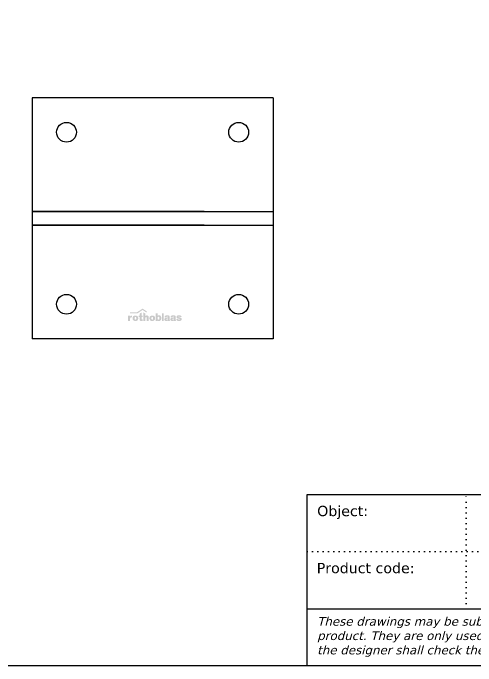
# Model space of a CAD drawing. Header units: millimetres. Extents: x 111849 to 113968, y -11137 to -9484.
# Drawn here: x 113354.7 to 113623.6, y -10282.5 to -9903 of the extents above; entities that cross this region are included whole.
import ezdxf

# ---------------------------------------------------------------- set-up
doc = ezdxf.new("R2010")
doc.units = ezdxf.units.MM
doc.linetypes.add('ACAD_ISO07W100', pattern=[3, 0, -3])
doc.layers.add('_RB_product', color=7, linetype='Continuous')
doc.layers.add('_RB_text', color=7, linetype='Continuous')
doc.styles.add('textstyle12', font='')
doc.styles.add('textstyle13', font='')
doc.styles.add('textstyle16', font='')
doc.styles.get('textstyle12').set_extended_font_data('Verdana')
doc.styles.get('textstyle13').set_extended_font_data('Verdana')
doc.styles.get('textstyle16').set_extended_font_data('Verdana')

# ---------------------------------------------------------------- blocks, each defined once
blk = doc.blocks.new('A$C12833EC8')
h = blk.add_hatch(color=256)
h.paths.add_polyline_path([(2.31, 3.15), (2.3, 3.15), (2.3, 3.15), (2.29, 3.15), (2.28, 3.15), (2.28, 3.15), (2.27, 3.16), (2.26, 3.16), (2.26, 3.16), (2.25, 3.16), (2.24, 3.16), (2.24, 3.16), (2.23, 3.16), (2.22, 3.17), (2.22, 3.17), (2.21, 3.17), (2.2, 3.17), (2.2, 3.17), (2.19, 3.17), (2.18, 3.17), (2.18, 3.17), (2.17, 3.18), (2.16, 3.18), (2.16, 3.18), (2.15, 3.18), (2.14, 3.18), (2.14, 3.18), (2.13, 3.18), (2.12, 3.18), (2.11, 3.18), (2.11, 3.18), (2.1, 3.19), (2.09, 3.19), (2.09, 3.19), (2.08, 3.19), (2.07, 3.19), (2.07, 3.19), (2.06, 3.19), (2.05, 3.19), (2.05, 3.19), (2.04, 3.19), (2.03, 3.19), (2.02, 3.19), (2.02, 3.19), (2.01, 3.19), (2, 3.19), (2, 3.19), (1.99, 3.19), (1.98, 3.19), (1.98, 3.19), (1.96, 3.19), (1.94, 3.19), (1.91, 3.19), (1.89, 3.19), (1.86, 3.19), (1.84, 3.19), (1.82, 3.18), (1.79, 3.18), (1.77, 3.18), (1.75, 3.17), (1.73, 3.17), (1.71, 3.16), (1.69, 3.16), (1.67, 3.15), (1.65, 3.14), (1.63, 3.14), (1.61, 3.13), (1.59, 3.12), (1.57, 3.11), (1.55, 3.1), (1.53, 3.09), (1.51, 3.08), (1.5, 3.07), (1.48, 3.06), (1.46, 3.05), (1.45, 3.04), (1.43, 3.03), (1.41, 3.01), (1.4, 3), (1.38, 2.99), (1.37, 2.97), (1.35, 2.96), (1.34, 2.95), (1.32, 2.93), (1.31, 2.92), (1.3, 2.9), (1.28, 2.88), (1.27, 2.87), (1.25, 2.85), (1.24, 2.83), (1.23, 2.81), (1.22, 2.79), (1.2, 2.78), (1.19, 2.76), (1.18, 2.74), (1.17, 2.72), (1.15, 2.7), (1.14, 2.68), (1.13, 2.65), (1.12, 2.63), (1.11, 2.63), (1.11, 3.12), (0, 3.12), (0, 3.11), (0, 0.09), (0, 0.09), (1.15, 0.09), (1.15, 0.09), (1.15, 1.29), (1.16, 1.33), (1.16, 1.37), (1.16, 1.41), (1.16, 1.44), (1.16, 1.48), (1.17, 1.51), (1.17, 1.55), (1.18, 1.58), (1.18, 1.61), (1.19, 1.64), (1.19, 1.67), (1.2, 1.7), (1.21, 1.73), (1.22, 1.75), (1.22, 1.78), (1.23, 1.8), (1.25, 1.84), (1.27, 1.89), (1.29, 1.93), (1.32, 1.97), (1.35, 2), (1.38, 2.04), (1.41, 2.07), (1.45, 2.09), (1.49, 2.12), (1.53, 2.14), (1.57, 2.15), (1.61, 2.17), (1.66, 2.18), (1.71, 2.19), (1.74, 2.19), (1.77, 2.2), (1.8, 2.2), (1.82, 2.2), (1.85, 2.2), (1.89, 2.2), (1.92, 2.2), (1.96, 2.2), (1.99, 2.2), (2.02, 2.19), (2.05, 2.19), (2.08, 2.19), (2.11, 2.18), (2.14, 2.18), (2.17, 2.17), (2.2, 2.16), (2.23, 2.15), (2.26, 2.14), (2.28, 2.13), (2.31, 2.13), (2.31, 2.12)], flags=0)
h.paths.add_polyline_path([(5.51, 2.65), (5.48, 2.68), (5.45, 2.72), (5.42, 2.75), (5.38, 2.78), (5.35, 2.81), (5.31, 2.84), (5.28, 2.87), (5.24, 2.9), (5.2, 2.93), (5.16, 2.95), (5.12, 2.98), (5.07, 3), (5.03, 3.02), (4.98, 3.05), (4.93, 3.07), (4.89, 3.08), (4.84, 3.1), (4.78, 3.12), (4.73, 3.13), (4.68, 3.14), (4.62, 3.16), (4.57, 3.17), (4.51, 3.18), (4.45, 3.18), (4.39, 3.19), (4.33, 3.19), (4.26, 3.19), (4.2, 3.2), (4.13, 3.19), (4.07, 3.19), (4.01, 3.19), (3.95, 3.18), (3.89, 3.18), (3.83, 3.17), (3.77, 3.16), (3.72, 3.14), (3.66, 3.13), (3.61, 3.12), (3.56, 3.1), (3.51, 3.08), (3.46, 3.07), (3.41, 3.05), (3.37, 3.02), (3.32, 3), (3.28, 2.98), (3.24, 2.95), (3.19, 2.93), (3.15, 2.9), (3.12, 2.87), (3.08, 2.84), (3.04, 2.81), (3.01, 2.78), (2.98, 2.75), (2.94, 2.72), (2.91, 2.68), (2.88, 2.65), (2.86, 2.61), (2.83, 2.58), (2.8, 2.54), (2.78, 2.5), (2.76, 2.46), (2.73, 2.42), (2.71, 2.38), (2.69, 2.34), (2.68, 2.3), (2.66, 2.25), (2.64, 2.21), (2.63, 2.17), (2.62, 2.12), (2.6, 2.08), (2.59, 2.03), (2.58, 1.99), (2.57, 1.94), (2.57, 1.89), (2.56, 1.85), (2.55, 1.8), (2.55, 1.75), (2.55, 1.71), (2.55, 1.66), (2.55, 1.61), (2.55, 1.56), (2.55, 1.51), (2.55, 1.46), (2.55, 1.42), (2.56, 1.37), (2.57, 1.32), (2.57, 1.28), (2.58, 1.23), (2.59, 1.18), (2.6, 1.14), (2.62, 1.09), (2.63, 1.05), (2.64, 1.01), (2.66, 0.96), (2.68, 0.92), (2.69, 0.88), (2.71, 0.84), (2.73, 0.8), (2.76, 0.76), (2.78, 0.72), (2.8, 0.68), (2.83, 0.64), (2.86, 0.6), (2.88, 0.57), (2.91, 0.53), (2.94, 0.5), (2.98, 0.46), (3.01, 0.43), (3.04, 0.4), (3.08, 0.37), (3.12, 0.34), (3.15, 0.31), (3.19, 0.29), (3.24, 0.26), (3.28, 0.23), (3.32, 0.21), (3.37, 0.19), (3.41, 0.17), (3.46, 0.15), (3.51, 0.13), (3.56, 0.11), (3.61, 0.1), (3.66, 0.08), (3.72, 0.07), (3.77, 0.06), (3.83, 0.05), (3.89, 0.04), (3.95, 0.03), (4.01, 0.02), (4.07, 0.02), (4.13, 0.02), (4.2, 0.02), (4.26, 0.02), (4.33, 0.02), (4.39, 0.02), (4.45, 0.03), (4.51, 0.04), (4.57, 0.05), (4.62, 0.06), (4.68, 0.07), (4.73, 0.08), (4.78, 0.1), (4.84, 0.11), (4.89, 0.13), (4.93, 0.15), (4.98, 0.17), (5.03, 0.19), (5.07, 0.21), (5.12, 0.23), (5.16, 0.26), (5.2, 0.29), (5.24, 0.31), (5.28, 0.34), (5.31, 0.37), (5.35, 0.4), (5.38, 0.43), (5.42, 0.46), (5.45, 0.5), (5.48, 0.53), (5.51, 0.57), (5.54, 0.6), (5.56, 0.64), (5.59, 0.68), (5.61, 0.72), (5.64, 0.76), (5.66, 0.8), (5.68, 0.84), (5.7, 0.88), (5.72, 0.92), (5.73, 0.96), (5.75, 1.01), (5.76, 1.05), (5.78, 1.09), (5.79, 1.14), (5.8, 1.18), (5.81, 1.23), (5.82, 1.28), (5.83, 1.32), (5.83, 1.37), (5.84, 1.42), (5.84, 1.46), (5.85, 1.51), (5.85, 1.56), (5.85, 1.61), (5.85, 1.66), (5.85, 1.71), (5.84, 1.75), (5.84, 1.8), (5.83, 1.85), (5.83, 1.89), (5.82, 1.94), (5.81, 1.99), (5.8, 2.03), (5.79, 2.08), (5.78, 2.12), (5.76, 2.17), (5.75, 2.21), (5.73, 2.25), (5.72, 2.3), (5.7, 2.34), (5.68, 2.38), (5.66, 2.42), (5.64, 2.46), (5.61, 2.5), (5.59, 2.54), (5.56, 2.58), (5.54, 2.61)], flags=0)
h.paths.add_polyline_path([(3.94, 2.29), (3.98, 2.31), (4.01, 2.32), (4.05, 2.34), (4.09, 2.35), (4.14, 2.35), (4.18, 2.36), (4.23, 2.35), (4.28, 2.35), (4.32, 2.34), (4.36, 2.33), (4.4, 2.32), (4.44, 2.3), (4.47, 2.28), (4.5, 2.26), (4.52, 2.23), (4.55, 2.2), (4.57, 2.17), (4.59, 2.14), (4.6, 2.11), (4.62, 2.08), (4.63, 2.04), (4.65, 2), (4.66, 1.97), (4.66, 1.93), (4.67, 1.89), (4.68, 1.85), (4.68, 1.81), (4.69, 1.77), (4.69, 1.73), (4.69, 1.69), (4.69, 1.66), (4.69, 1.62), (4.69, 1.58), (4.69, 1.54), (4.69, 1.5), (4.69, 1.46), (4.68, 1.42), (4.68, 1.39), (4.68, 1.35), (4.67, 1.31), (4.66, 1.27), (4.65, 1.23), (4.64, 1.19), (4.63, 1.16), (4.61, 1.12), (4.6, 1.09), (4.58, 1.05), (4.56, 1.02), (4.53, 1), (4.51, 0.97), (4.48, 0.94), (4.45, 0.92), (4.42, 0.9), (4.38, 0.89), (4.34, 0.87), (4.3, 0.87), (4.26, 0.86), (4.21, 0.86), (4.16, 0.86), (4.11, 0.86), (4.07, 0.87), (4.03, 0.88), (3.99, 0.9), (3.96, 0.91), (3.93, 0.93), (3.9, 0.96), (3.87, 0.98), (3.85, 1.01), (3.83, 1.04), (3.81, 1.07), (3.79, 1.1), (3.77, 1.14), (3.76, 1.17), (3.75, 1.21), (3.74, 1.25), (3.73, 1.29), (3.72, 1.33), (3.72, 1.37), (3.71, 1.4), (3.71, 1.44), (3.7, 1.48), (3.7, 1.52), (3.7, 1.56), (3.7, 1.6), (3.7, 1.64), (3.7, 1.68), (3.7, 1.71), (3.71, 1.75), (3.71, 1.79), (3.71, 1.83), (3.72, 1.87), (3.72, 1.91), (3.73, 1.95), (3.74, 1.99), (3.75, 2.02), (3.77, 2.06), (3.78, 2.09), (3.8, 2.13), (3.82, 2.16), (3.84, 2.19), (3.86, 2.22), (3.88, 2.24), (3.91, 2.27)], flags=0)
h.paths.add_polyline_path([(7.76, 4.97), (6.61, 4.25), (6.61, 3.12), (6.09, 3.12), (6.09, 2.4), (6.61, 2.4), (6.61, 0.96), (6.61, 0.91), (6.61, 0.86), (6.61, 0.81), (6.62, 0.77), (6.62, 0.73), (6.63, 0.69), (6.64, 0.65), (6.65, 0.61), (6.66, 0.57), (6.67, 0.54), (6.68, 0.51), (6.7, 0.47), (6.71, 0.44), (6.73, 0.42), (6.74, 0.39), (6.76, 0.36), (6.78, 0.34), (6.8, 0.32), (6.82, 0.29), (6.84, 0.27), (6.86, 0.25), (6.88, 0.24), (6.9, 0.22), (6.93, 0.2), (6.95, 0.19), (6.98, 0.17), (7, 0.16), (7.03, 0.15), (7.05, 0.14), (7.08, 0.13), (7.11, 0.12), (7.14, 0.11), (7.16, 0.1), (7.19, 0.09), (7.22, 0.09), (7.25, 0.08), (7.28, 0.08), (7.31, 0.07), (7.34, 0.07), (7.37, 0.07), (7.4, 0.06), (7.43, 0.06), (7.46, 0.06), (7.49, 0.06), (7.52, 0.06), (7.55, 0.05), (7.58, 0.05), (7.61, 0.05), (7.64, 0.05), (7.65, 0.05), (7.67, 0.05), (7.68, 0.05), (7.7, 0.05), (7.72, 0.05), (7.73, 0.06), (7.75, 0.06), (7.76, 0.06), (7.78, 0.06), (7.79, 0.06), (7.81, 0.06), (7.82, 0.06), (7.84, 0.06), (7.85, 0.06), (7.87, 0.06), (7.88, 0.06), (7.91, 0.06), (7.95, 0.07), (7.99, 0.07), (8.07, 0.07), (8.1, 0.08), (8.14, 0.08), (8.17, 0.08), (8.2, 0.08), (8.23, 0.08), (8.26, 0.09), (8.29, 0.09), (8.32, 0.09), (8.34, 0.09), (8.38, 0.09), (8.38, 0.96), (8.35, 0.96), (8.32, 0.96), (8.28, 0.95), (8.25, 0.95), (8.22, 0.95), (8.19, 0.95), (8.16, 0.95), (8.11, 0.95), (8.07, 0.95), (8.04, 0.95), (8.01, 0.95), (7.99, 0.96), (7.95, 0.96), (7.92, 0.98), (7.89, 0.99), (7.86, 1.01), (7.84, 1.03), (7.82, 1.05), (7.81, 1.08), (7.79, 1.11), (7.78, 1.14), (7.78, 1.16), (7.77, 1.19), (7.77, 1.22), (7.77, 1.25), (7.76, 1.28), (7.76, 1.31), (7.76, 1.33), (7.76, 1.35), (7.76, 2.4), (8.38, 2.4), (8.38, 3.12), (7.76, 3.12)], flags=0)
h.paths.add_polyline_path([(11.9, 2.65), (11.89, 2.68), (11.87, 2.71), (11.86, 2.74), (11.84, 2.77), (11.83, 2.8), (11.81, 2.82), (11.79, 2.85), (11.77, 2.88), (11.75, 2.9), (11.73, 2.93), (11.71, 2.95), (11.69, 2.97), (11.66, 2.99), (11.64, 3.01), (11.62, 3.03), (11.59, 3.05), (11.57, 3.07), (11.54, 3.09), (11.51, 3.1), (11.49, 3.12), (11.46, 3.13), (11.43, 3.15), (11.4, 3.16), (11.37, 3.17), (11.34, 3.18), (11.31, 3.19), (11.28, 3.2), (11.25, 3.21), (11.22, 3.22), (11.19, 3.23), (11.16, 3.23), (11.13, 3.24), (11.1, 3.24), (11.06, 3.25), (11.03, 3.25), (11, 3.25), (10.97, 3.25), (10.93, 3.25), (10.9, 3.25), (10.87, 3.25), (10.85, 3.25), (10.82, 3.25), (10.79, 3.25), (10.76, 3.25), (10.74, 3.24), (10.71, 3.24), (10.69, 3.24), (10.66, 3.23), (10.64, 3.23), (10.61, 3.23), (10.59, 3.22), (10.57, 3.22), (10.54, 3.21), (10.52, 3.2), (10.5, 3.2), (10.48, 3.19), (10.46, 3.18), (10.44, 3.18), (10.42, 3.17), (10.4, 3.16), (10.38, 3.15), (10.36, 3.15), (10.34, 3.14), (10.33, 3.13), (10.31, 3.12), (10.29, 3.11), (10.27, 3.1), (10.26, 3.09), (10.24, 3.08), (10.22, 3.07), (10.21, 3.06), (10.19, 3.05), (10.18, 3.04), (10.16, 3.02), (10.15, 3.01), (10.13, 3), (10.12, 2.99), (10.11, 2.98), (10.09, 2.96), (10.08, 2.95), (10.07, 2.94), (10.05, 2.92), (10.04, 2.91), (10.03, 2.9), (10.01, 2.88), (10, 2.87), (9.99, 2.85), (9.98, 2.85), (9.98, 4.34), (9.98, 4.34), (8.82, 5.06), (8.82, 5.06), (8.82, 0.09), (8.82, 0.09), (9.98, 0.09), (9.98, 0.09), (9.98, 1.7), (9.98, 1.73), (9.98, 1.75), (9.98, 1.78), (9.98, 1.82), (9.99, 1.87), (10, 1.91), (10.01, 1.96), (10.02, 1.99), (10.04, 2.03), (10.06, 2.06), (10.07, 2.09), (10.09, 2.12), (10.11, 2.14), (10.13, 2.16), (10.16, 2.18), (10.18, 2.2), (10.2, 2.21), (10.23, 2.23), (10.25, 2.24), (10.28, 2.25), (10.31, 2.25), (10.33, 2.26), (10.36, 2.27), (10.38, 2.27), (10.41, 2.27), (10.45, 2.27), (10.49, 2.27), (10.52, 2.26), (10.56, 2.26), (10.59, 2.25), (10.62, 2.24), (10.64, 2.22), (10.67, 2.21), (10.69, 2.19), (10.71, 2.17), (10.72, 2.15), (10.74, 2.13), (10.75, 2.1), (10.77, 2.08), (10.78, 2.05), (10.78, 2.02), (10.79, 1.99), (10.8, 1.96), (10.8, 1.92), (10.81, 1.89), (10.81, 1.85), (10.81, 1.81), (10.81, 1.77), (10.82, 1.73), (10.82, 1.7), (10.82, 1.67), (10.82, 0.09), (10.82, 0.09), (11.97, 0.09), (11.97, 0.09), (11.97, 2.23), (11.97, 2.24), (11.97, 2.28), (11.97, 2.32), (11.96, 2.36), (11.96, 2.4), (11.95, 2.44), (11.95, 2.47), (11.94, 2.51), (11.93, 2.55), (11.92, 2.58), (11.91, 2.61)], flags=0)
h.paths.add_polyline_path([(15.03, 2.93), (14.98, 2.95), (14.94, 2.98), (14.9, 3), (14.85, 3.02), (14.81, 3.05), (14.76, 3.07), (14.71, 3.08), (14.66, 3.1), (14.61, 3.12), (14.56, 3.13), (14.5, 3.15), (14.45, 3.16), (14.39, 3.17), (14.33, 3.18), (14.27, 3.18), (14.21, 3.19), (14.15, 3.19), (14.09, 3.19), (14.02, 3.2), (13.96, 3.19), (13.89, 3.19), (13.83, 3.19), (13.77, 3.18), (13.71, 3.18), (13.65, 3.17), (13.6, 3.16), (13.54, 3.14), (13.49, 3.13), (13.43, 3.12), (13.38, 3.1), (13.33, 3.08), (13.28, 3.07), (13.24, 3.05), (13.19, 3.02), (13.15, 3), (13.1, 2.98), (13.06, 2.95), (13.02, 2.93), (12.98, 2.9), (12.94, 2.87), (12.91, 2.84), (12.87, 2.81), (12.84, 2.78), (12.8, 2.75), (12.77, 2.72), (12.74, 2.68), (12.71, 2.65), (12.68, 2.61), (12.66, 2.58), (12.63, 2.54), (12.61, 2.5), (12.58, 2.46), (12.56, 2.42), (12.54, 2.38), (12.52, 2.34), (12.5, 2.3), (12.49, 2.25), (12.47, 2.21), (12.46, 2.17), (12.44, 2.12), (12.43, 2.08), (12.42, 2.03), (12.41, 1.99), (12.4, 1.94), (12.39, 1.89), (12.39, 1.85), (12.38, 1.8), (12.38, 1.75), (12.37, 1.71), (12.37, 1.66), (12.37, 1.61), (12.37, 1.56), (12.37, 1.51), (12.38, 1.46), (12.38, 1.42), (12.39, 1.37), (12.39, 1.32), (12.4, 1.28), (12.41, 1.23), (12.42, 1.18), (12.43, 1.14), (12.44, 1.09), (12.46, 1.05), (12.47, 1.01), (12.49, 0.96), (12.5, 0.92), (12.52, 0.88), (12.54, 0.84), (12.56, 0.8), (12.58, 0.76), (12.61, 0.72), (12.63, 0.68), (12.66, 0.64), (12.68, 0.6), (12.71, 0.57), (12.74, 0.53), (12.77, 0.5), (12.8, 0.46), (12.84, 0.43), (12.87, 0.4), (12.91, 0.37), (12.94, 0.34), (12.98, 0.31), (13.02, 0.29), (13.06, 0.26), (13.1, 0.23), (13.15, 0.21), (13.19, 0.19), (13.24, 0.17), (13.28, 0.15), (13.33, 0.13), (13.38, 0.11), (13.43, 0.1), (13.49, 0.08), (13.54, 0.07), (13.6, 0.06), (13.65, 0.05), (13.71, 0.04), (13.77, 0.03), (13.83, 0.02), (13.89, 0.02), (13.96, 0.02), (14.02, 0.02), (14.09, 0.02), (14.15, 0.02), (14.21, 0.02), (14.27, 0.03), (14.33, 0.04), (14.39, 0.05), (14.45, 0.06), (14.5, 0.07), (14.56, 0.08), (14.61, 0.1), (14.66, 0.11), (14.71, 0.13), (14.76, 0.15), (14.81, 0.17), (14.85, 0.19), (14.9, 0.21), (14.94, 0.23), (14.98, 0.26), (15.03, 0.29), (15.06, 0.31), (15.1, 0.34), (15.14, 0.37), (15.18, 0.4), (15.21, 0.43), (15.24, 0.46), (15.27, 0.5), (15.31, 0.53), (15.33, 0.57), (15.36, 0.6), (15.39, 0.64), (15.42, 0.68), (15.44, 0.72), (15.46, 0.76), (15.48, 0.8), (15.51, 0.84), (15.52, 0.88), (15.54, 0.92), (15.56, 0.96), (15.58, 1.01), (15.59, 1.05), (15.6, 1.09), (15.62, 1.14), (15.63, 1.18), (15.64, 1.23), (15.65, 1.28), (15.65, 1.32), (15.66, 1.37), (15.66, 1.42), (15.67, 1.46), (15.67, 1.51), (15.67, 1.56), (15.67, 1.61), (15.67, 1.66), (15.67, 1.71), (15.67, 1.75), (15.66, 1.8), (15.66, 1.85), (15.65, 1.89), (15.65, 1.94), (15.64, 1.99), (15.63, 2.03), (15.62, 2.08), (15.6, 2.12), (15.59, 2.17), (15.58, 2.21), (15.56, 2.25), (15.54, 2.3), (15.52, 2.34), (15.51, 2.38), (15.48, 2.42), (15.46, 2.46), (15.44, 2.5), (15.42, 2.54), (15.39, 2.58), (15.36, 2.61), (15.33, 2.65), (15.31, 2.68), (15.27, 2.72), (15.24, 2.75), (15.21, 2.78), (15.18, 2.81), (15.14, 2.84), (15.1, 2.87), (15.06, 2.9)], flags=0)
h.paths.add_polyline_path([(14.13, 2.35), (14.17, 2.34), (14.21, 2.32), (14.24, 2.31), (14.28, 2.29), (14.31, 2.27), (14.33, 2.24), (14.36, 2.22), (14.38, 2.19), (14.4, 2.16), (14.42, 2.13), (14.44, 2.09), (14.45, 2.06), (14.47, 2.02), (14.48, 1.99), (14.49, 1.95), (14.49, 1.91), (14.5, 1.87), (14.51, 1.83), (14.51, 1.79), (14.51, 1.75), (14.52, 1.71), (14.52, 1.68), (14.52, 1.64), (14.52, 1.6), (14.52, 1.56), (14.52, 1.52), (14.51, 1.48), (14.51, 1.44), (14.51, 1.4), (14.5, 1.37), (14.5, 1.33), (14.49, 1.29), (14.48, 1.25), (14.47, 1.21), (14.46, 1.17), (14.45, 1.14), (14.43, 1.1), (14.41, 1.07), (14.39, 1.04), (14.37, 1.01), (14.35, 0.98), (14.32, 0.96), (14.29, 0.93), (14.26, 0.91), (14.23, 0.9), (14.19, 0.88), (14.15, 0.87), (14.11, 0.86), (14.06, 0.86), (14.01, 0.86), (13.96, 0.86), (13.92, 0.87), (13.88, 0.87), (13.84, 0.89), (13.8, 0.9), (13.77, 0.92), (13.74, 0.94), (13.71, 0.97), (13.69, 1), (13.66, 1.02), (13.64, 1.05), (13.62, 1.09), (13.61, 1.12), (13.59, 1.16), (13.58, 1.19), (13.57, 1.23), (13.56, 1.27), (13.55, 1.31), (13.54, 1.35), (13.54, 1.39), (13.53, 1.42), (13.53, 1.46), (13.53, 1.5), (13.53, 1.54), (13.53, 1.58), (13.53, 1.62), (13.53, 1.66), (13.53, 1.69), (13.53, 1.73), (13.53, 1.77), (13.54, 1.81), (13.54, 1.85), (13.55, 1.89), (13.55, 1.93), (13.56, 1.97), (13.57, 2), (13.59, 2.04), (13.6, 2.08), (13.61, 2.11), (13.63, 2.14), (13.65, 2.17), (13.67, 2.2), (13.7, 2.23), (13.72, 2.26), (13.75, 2.28), (13.78, 2.3), (13.82, 2.32), (13.86, 2.33), (13.9, 2.34), (13.94, 2.35), (13.99, 2.35), (14.04, 2.36), (14.08, 2.35)], flags=0)
h.paths.add_polyline_path([(18.9, 2.92), (18.87, 2.95), (18.84, 2.99), (18.81, 3.02), (18.78, 3.05), (18.75, 3.08), (18.71, 3.11), (18.67, 3.13), (18.64, 3.16), (18.6, 3.18), (18.56, 3.2), (18.52, 3.23), (18.48, 3.25), (18.43, 3.26), (18.39, 3.28), (18.34, 3.29), (18.3, 3.31), (18.25, 3.32), (18.2, 3.33), (18.15, 3.34), (18.1, 3.34), (18.05, 3.35), (18, 3.35), (17.94, 3.35), (17.92, 3.35), (17.9, 3.35), (17.88, 3.35), (17.86, 3.35), (17.84, 3.35), (17.82, 3.35), (17.8, 3.35), (17.78, 3.34), (17.76, 3.34), (17.74, 3.34), (17.72, 3.34), (17.7, 3.33), (17.68, 3.33), (17.66, 3.33), (17.64, 3.32), (17.63, 3.32), (17.61, 3.31), (17.59, 3.31), (17.57, 3.3), (17.55, 3.3), (17.54, 3.29), (17.52, 3.28), (17.5, 3.28), (17.48, 3.27), (17.47, 3.26), (17.45, 3.26), (17.43, 3.25), (17.42, 3.24), (17.4, 3.23), (17.38, 3.23), (17.37, 3.22), (17.35, 3.21), (17.34, 3.2), (17.32, 3.19), (17.31, 3.18), (17.29, 3.17), (17.28, 3.16), (17.26, 3.15), (17.25, 3.14), (17.23, 3.13), (17.22, 3.11), (17.2, 3.1), (17.19, 3.09), (17.18, 3.08), (17.16, 3.07), (17.15, 3.05), (17.14, 3.04), (17.12, 3.03), (17.11, 3.01), (17.1, 3), (17.1, 4.42), (17.1, 4.42), (16, 4.42), (16, 4.42), (16, 0.09), (16, 0.09), (17.05, 0.09), (17.05, 0.36), (17.07, 0.35), (17.08, 0.33), (17.09, 0.32), (17.11, 0.3), (17.12, 0.29), (17.13, 0.28), (17.15, 0.27), (17.16, 0.25), (17.18, 0.24), (17.19, 0.23), (17.2, 0.22), (17.22, 0.21), (17.23, 0.2), (17.25, 0.19), (17.26, 0.18), (17.28, 0.17), (17.29, 0.16), (17.31, 0.15), (17.32, 0.14), (17.34, 0.13), (17.35, 0.12), (17.37, 0.11), (17.39, 0.1), (17.4, 0.1), (17.42, 0.09), (17.44, 0.08), (17.45, 0.08), (17.47, 0.07), (17.49, 0.06), (17.5, 0.06), (17.52, 0.05), (17.54, 0.05), (17.56, 0.04), (17.57, 0.04), (17.59, 0.03), (17.61, 0.03), (17.63, 0.02), (17.65, 0.02), (17.66, 0.02), (17.68, 0.01), (17.7, 0.01), (17.72, 0.01), (17.74, 0.01), (17.76, 0), (17.78, 0), (17.8, 0), (17.82, 0), (17.84, 0), (17.86, 0), (17.9, 0), (17.96, 0), (18.01, 0.01), (18.07, 0.01), (18.13, 0.02), (18.18, 0.03), (18.23, 0.04), (18.28, 0.06), (18.33, 0.07), (18.38, 0.09), (18.43, 0.11), (18.47, 0.13), (18.52, 0.15), (18.56, 0.18), (18.6, 0.2), (18.64, 0.23), (18.68, 0.26), (18.72, 0.29), (18.75, 0.32), (18.79, 0.35), (18.82, 0.38), (18.86, 0.42), (18.89, 0.46), (18.92, 0.49), (18.95, 0.53), (18.97, 0.57), (19, 0.61), (19.02, 0.65), (19.05, 0.7), (19.07, 0.74), (19.09, 0.78), (19.11, 0.83), (19.13, 0.87), (19.15, 0.92), (19.17, 0.97), (19.18, 1.02), (19.2, 1.06), (19.21, 1.11), (19.22, 1.16), (19.23, 1.21), (19.24, 1.26), (19.25, 1.32), (19.26, 1.37), (19.27, 1.42), (19.27, 1.47), (19.28, 1.52), (19.28, 1.58), (19.29, 1.63), (19.29, 1.68), (19.29, 1.73), (19.29, 1.78), (19.29, 1.83), (19.28, 1.88), (19.28, 1.93), (19.28, 1.98), (19.27, 2.03), (19.26, 2.07), (19.26, 2.12), (19.25, 2.17), (19.24, 2.22), (19.23, 2.26), (19.21, 2.31), (19.2, 2.35), (19.19, 2.4), (19.17, 2.44), (19.16, 2.49), (19.14, 2.53), (19.12, 2.57), (19.1, 2.62), (19.08, 2.66), (19.06, 2.7), (19.03, 2.74), (19.01, 2.78), (18.99, 2.81), (18.96, 2.85), (18.93, 2.89)], flags=0)
h.paths.add_polyline_path([(17.09, 1.4), (17.08, 1.43), (17.08, 1.45), (17.08, 1.48), (17.07, 1.51), (17.07, 1.53), (17.07, 1.56), (17.07, 1.59), (17.07, 1.62), (17.07, 1.65), (17.07, 1.68), (17.07, 1.71), (17.07, 1.74), (17.07, 1.78), (17.07, 1.81), (17.07, 1.84), (17.07, 1.87), (17.08, 1.9), (17.08, 1.93), (17.09, 1.96), (17.09, 1.99), (17.1, 2.01), (17.1, 2.04), (17.12, 2.08), (17.13, 2.12), (17.15, 2.16), (17.17, 2.2), (17.19, 2.24), (17.21, 2.27), (17.24, 2.3), (17.26, 2.33), (17.29, 2.36), (17.32, 2.38), (17.35, 2.4), (17.37, 2.42), (17.4, 2.43), (17.43, 2.45), (17.46, 2.46), (17.49, 2.47), (17.52, 2.47), (17.55, 2.48), (17.58, 2.48), (17.61, 2.48), (17.65, 2.49), (17.69, 2.48), (17.73, 2.48), (17.77, 2.47), (17.81, 2.46), (17.85, 2.44), (17.88, 2.42), (17.91, 2.4), (17.94, 2.38), (17.97, 2.36), (18, 2.33), (18.02, 2.3), (18.04, 2.27), (18.06, 2.23), (18.08, 2.2), (18.1, 2.16), (18.11, 2.13), (18.13, 2.09), (18.14, 2.05), (18.15, 2.01), (18.16, 1.96), (18.17, 1.92), (18.17, 1.88), (18.18, 1.83), (18.18, 1.79), (18.18, 1.74), (18.18, 1.7), (18.18, 1.65), (18.18, 1.6), (18.18, 1.55), (18.17, 1.5), (18.16, 1.46), (18.16, 1.41), (18.15, 1.37), (18.13, 1.32), (18.12, 1.28), (18.11, 1.24), (18.09, 1.2), (18.07, 1.16), (18.05, 1.12), (18.03, 1.09), (18.01, 1.05), (17.98, 1.02), (17.95, 0.99), (17.92, 0.97), (17.89, 0.95), (17.86, 0.93), (17.82, 0.91), (17.79, 0.89), (17.75, 0.88), (17.7, 0.87), (17.66, 0.87), (17.62, 0.87), (17.57, 0.87), (17.53, 0.88), (17.48, 0.88), (17.45, 0.89), (17.41, 0.91), (17.37, 0.92), (17.34, 0.94), (17.31, 0.96), (17.28, 0.98), (17.26, 1.01), (17.23, 1.03), (17.21, 1.06), (17.19, 1.1), (17.17, 1.13), (17.15, 1.17), (17.13, 1.21), (17.12, 1.25), (17.11, 1.29), (17.1, 1.34), (17.09, 1.38)], flags=0)
h.paths.add_polyline_path([(20.72, 4.42), (19.61, 4.42), (19.61, 0.09), (20.72, 0.09)], flags=0)
h.paths.add_polyline_path([(23.83, 3.06), (23.8, 3.08), (23.77, 3.11), (23.74, 3.13), (23.7, 3.15), (23.67, 3.17), (23.63, 3.18), (23.6, 3.2), (23.56, 3.22), (23.52, 3.23), (23.49, 3.25), (23.45, 3.26), (23.41, 3.27), (23.37, 3.28), (23.33, 3.29), (23.29, 3.3), (23.24, 3.31), (23.2, 3.32), (23.16, 3.32), (23.12, 3.33), (23.07, 3.33), (23.03, 3.34), (22.99, 3.34), (22.94, 3.34), (22.9, 3.35), (22.85, 3.35), (22.81, 3.35), (22.76, 3.35), (22.72, 3.35), (22.67, 3.35), (22.65, 3.35), (22.63, 3.35), (22.61, 3.35), (22.58, 3.35), (22.56, 3.35), (22.54, 3.35), (22.52, 3.35), (22.5, 3.35), (22.48, 3.35), (22.45, 3.35), (22.43, 3.34), (22.41, 3.34), (22.39, 3.34), (22.37, 3.34), (22.35, 3.34), (22.33, 3.33), (22.3, 3.33), (22.28, 3.33), (22.26, 3.32), (22.24, 3.32), (22.22, 3.32), (22.2, 3.31), (22.18, 3.31), (22.16, 3.31), (22.13, 3.3), (22.11, 3.3), (22.09, 3.29), (22.07, 3.29), (22.05, 3.28), (22.03, 3.28), (22.01, 3.27), (21.99, 3.27), (21.97, 3.26), (21.95, 3.25), (21.93, 3.25), (21.91, 3.24), (21.89, 3.24), (21.87, 3.23), (21.85, 3.22), (21.83, 3.21), (21.82, 3.21), (21.8, 3.2), (21.78, 3.19), (21.76, 3.18), (21.74, 3.17), (21.72, 3.16), (21.71, 3.16), (21.69, 3.15), (21.67, 3.14), (21.65, 3.12), (21.63, 3.11), (21.61, 3.1), (21.59, 3.08), (21.57, 3.07), (21.55, 3.06), (21.53, 3.04), (21.51, 3.03), (21.5, 3.01), (21.48, 3), (21.46, 2.98), (21.45, 2.97), (21.43, 2.95), (21.42, 2.94), (21.4, 2.92), (21.39, 2.9), (21.38, 2.89), (21.36, 2.87), (21.35, 2.85), (21.34, 2.84), (21.33, 2.82), (21.32, 2.8), (21.31, 2.78), (21.29, 2.76), (21.28, 2.75), (21.28, 2.73), (21.27, 2.71), (21.26, 2.69), (21.25, 2.67), (21.24, 2.65), (21.23, 2.63), (21.23, 2.61), (21.22, 2.59), (21.21, 2.57), (21.21, 2.55), (21.2, 2.53), (21.2, 2.5), (21.19, 2.48), (21.19, 2.46), (21.18, 2.44), (21.18, 2.42), (21.18, 2.39), (21.17, 2.37), (21.17, 2.35), (21.17, 2.32), (21.16, 2.3), (21.16, 2.28), (21.16, 2.25), (21.16, 2.23), (21.16, 2.22), (22.19, 2.22), (22.19, 2.22), (22.2, 2.25), (22.21, 2.28), (22.21, 2.31), (22.22, 2.34), (22.23, 2.36), (22.25, 2.39), (22.26, 2.42), (22.28, 2.45), (22.3, 2.48), (22.33, 2.5), (22.36, 2.53), (22.39, 2.55), (22.41, 2.56), (22.44, 2.57), (22.46, 2.58), (22.49, 2.58), (22.51, 2.59), (22.54, 2.6), (22.57, 2.6), (22.6, 2.6), (22.64, 2.6), (22.67, 2.6), (22.69, 2.6), (22.72, 2.6), (22.74, 2.6), (22.77, 2.59), (22.8, 2.59), (22.84, 2.58), (22.87, 2.57), (22.91, 2.56), (22.94, 2.54), (22.97, 2.53), (23, 2.51), (23.02, 2.49), (23.05, 2.46), (23.06, 2.44), (23.08, 2.41), (23.09, 2.38), (23.09, 2.35), (23.09, 2.32), (23.09, 2.29), (23.09, 2.26), (23.08, 2.23), (23.07, 2.2), (23.05, 2.18), (23.03, 2.16), (23.01, 2.14), (22.99, 2.13), (22.96, 2.12), (22.93, 2.11), (22.9, 2.1), (22.87, 2.1), (22.82, 2.09), (22.78, 2.08), (22.73, 2.07), (22.69, 2.06), (22.64, 2.06), (22.59, 2.05), (22.54, 2.04), (22.49, 2.04), (22.4, 2.02), (22.35, 2.02), (22.3, 2.01), (22.25, 2), (22.2, 1.99), (22.15, 1.99), (22.1, 1.98), (22.05, 1.97), (22, 1.96), (21.95, 1.95), (21.9, 1.94), (21.85, 1.93), (21.81, 1.91), (21.76, 1.9), (21.71, 1.89), (21.67, 1.87), (21.62, 1.85), (21.58, 1.83), (21.54, 1.81), (21.5, 1.79), (21.46, 1.77), (21.42, 1.75), (21.38, 1.72), (21.35, 1.7), (21.31, 1.67), (21.28, 1.64), (21.25, 1.6), (21.22, 1.57), (21.19, 1.53), (21.17, 1.5), (21.14, 1.46), (21.12, 1.41), (21.1, 1.37), (21.09, 1.32), (21.07, 1.27), (21.06, 1.22), (21.05, 1.17), (21.04, 1.11), (21.04, 1.05), (21.04, 0.99), (21.04, 0.94), (21.04, 0.91), (21.04, 0.87), (21.05, 0.83), (21.05, 0.79), (21.06, 0.76), (21.06, 0.72), (21.07, 0.69), (21.08, 0.65), (21.09, 0.62), (21.1, 0.59), (21.12, 0.56), (21.13, 0.53), (21.15, 0.5), (21.16, 0.47), (21.18, 0.44), (21.2, 0.42), (21.21, 0.39), (21.23, 0.36), (21.25, 0.34), (21.27, 0.32), (21.3, 0.29), (21.32, 0.27), (21.34, 0.25), (21.37, 0.23), (21.39, 0.21), (21.42, 0.2), (21.44, 0.18), (21.47, 0.16), (21.5, 0.15), (21.53, 0.13), (21.55, 0.12), (21.58, 0.1), (21.61, 0.09), (21.65, 0.08), (21.68, 0.07), (21.71, 0.06), (21.74, 0.05), (21.77, 0.04), (21.81, 0.03), (21.84, 0.03), (21.87, 0.02), (21.91, 0.02), (21.94, 0.01), (21.98, 0.01), (22.01, 0), (22.05, 0), (22.09, 0), (22.12, 0), (22.15, 0), (22.17, 0), (22.19, 0), (22.21, 0), (22.23, 0), (22.26, 0), (22.28, 0.01), (22.3, 0.01), (22.32, 0.01), (22.34, 0.01), (22.36, 0.01), (22.38, 0.02), (22.4, 0.02), (22.43, 0.02), (22.45, 0.03), (22.47, 0.03), (22.49, 0.03), (22.51, 0.04), (22.53, 0.04), (22.55, 0.05), (22.57, 0.05), (22.59, 0.06), (22.61, 0.06), (22.63, 0.07), (22.65, 0.08), (22.68, 0.08), (22.7, 0.09), (22.72, 0.1), (22.74, 0.1), (22.76, 0.11), (22.78, 0.12), (22.8, 0.13), (22.82, 0.14), (22.83, 0.15), (22.85, 0.16), (22.87, 0.16), (22.89, 0.17), (22.91, 0.19), (22.93, 0.2), (22.95, 0.21), (22.97, 0.22), (22.98, 0.23), (23, 0.24), (23.02, 0.25), (23.04, 0.27), (23.06, 0.28), (23.07, 0.29), (23.09, 0.31), (23.11, 0.33), (23.11, 0.31), (23.12, 0.3), (23.12, 0.29), (23.12, 0.28), (23.12, 0.27), (23.12, 0.26), (23.13, 0.25), (23.13, 0.24), (23.13, 0.23), (23.13, 0.23), (23.13, 0.22), (23.14, 0.21), (23.14, 0.2), (23.14, 0.19), (23.14, 0.18), (23.15, 0.17), (23.15, 0.16), (23.15, 0.15), (23.16, 0.14), (23.16, 0.13), (23.16, 0.12), (23.17, 0.11), (23.17, 0.1), (23.17, 0.09), (23.17, 0.09), (24.3, 0.09), (24.3, 0.09), (24.28, 0.12), (24.27, 0.16), (24.25, 0.19), (24.24, 0.23), (24.23, 0.26), (24.22, 0.29), (24.21, 0.33), (24.2, 0.36), (24.19, 0.39), (24.18, 0.42), (24.18, 0.45), (24.17, 0.49), (24.17, 0.52), (24.16, 0.55), (24.16, 0.58), (24.16, 0.61), (24.16, 0.65), (24.16, 0.68), (24.15, 0.72), (24.15, 0.75), (24.15, 0.79), (24.15, 0.82), (24.15, 0.85), (24.15, 0.89), (24.15, 2.27), (24.15, 2.33), (24.15, 2.38), (24.14, 2.43), (24.14, 2.48), (24.13, 2.53), (24.12, 2.58), (24.11, 2.62), (24.1, 2.66), (24.08, 2.71), (24.06, 2.75), (24.05, 2.78), (24.03, 2.82), (24.01, 2.85), (23.99, 2.89), (23.96, 2.92), (23.94, 2.95), (23.91, 2.98), (23.89, 3.01), (23.86, 3.03)], flags=0)
h.paths.add_polyline_path([(23.05, 1.49), (23.02, 1.48), (22.99, 1.47), (22.96, 1.46), (22.93, 1.45), (22.89, 1.44), (22.86, 1.43), (22.83, 1.43), (22.8, 1.42), (22.77, 1.42), (22.75, 1.41), (22.67, 1.4), (22.65, 1.39), (22.64, 1.39), (22.63, 1.39), (22.62, 1.39), (22.61, 1.38), (22.6, 1.38), (22.58, 1.38), (22.57, 1.38), (22.56, 1.38), (22.55, 1.37), (22.54, 1.37), (22.53, 1.37), (22.52, 1.37), (22.51, 1.36), (22.49, 1.36), (22.48, 1.35), (22.47, 1.35), (22.46, 1.35), (22.45, 1.34), (22.43, 1.34), (22.42, 1.34), (22.41, 1.33), (22.4, 1.33), (22.39, 1.32), (22.38, 1.32), (22.37, 1.32), (22.36, 1.31), (22.35, 1.31), (22.34, 1.3), (22.33, 1.3), (22.32, 1.29), (22.31, 1.29), (22.3, 1.28), (22.29, 1.28), (22.28, 1.27), (22.27, 1.27), (22.26, 1.26), (22.25, 1.25), (22.25, 1.25), (22.24, 1.24), (22.23, 1.24), (22.22, 1.23), (22.22, 1.22), (22.21, 1.22), (22.21, 1.21), (22.2, 1.2), (22.19, 1.19), (22.19, 1.19), (22.18, 1.18), (22.18, 1.17), (22.17, 1.16), (22.17, 1.15), (22.17, 1.14), (22.16, 1.14), (22.16, 1.13), (22.16, 1.12), (22.15, 1.11), (22.15, 1.1), (22.15, 1.09), (22.15, 1.08), (22.14, 1.07), (22.14, 1.06), (22.14, 1.04), (22.14, 1.03), (22.14, 1.02), (22.14, 1.01), (22.14, 1), (22.14, 0.99), (22.14, 0.98), (22.15, 0.96), (22.15, 0.95), (22.15, 0.94), (22.15, 0.93), (22.16, 0.92), (22.16, 0.91), (22.16, 0.9), (22.17, 0.89), (22.17, 0.89), (22.17, 0.88), (22.18, 0.87), (22.18, 0.86), (22.19, 0.85), (22.19, 0.85), (22.2, 0.84), (22.21, 0.83), (22.21, 0.82), (22.22, 0.82), (22.23, 0.81), (22.23, 0.8), (22.24, 0.8), (22.25, 0.79), (22.26, 0.79), (22.26, 0.78), (22.27, 0.78), (22.28, 0.77), (22.29, 0.77), (22.3, 0.76), (22.31, 0.76), (22.32, 0.75), (22.33, 0.75), (22.34, 0.75), (22.35, 0.74), (22.36, 0.74), (22.37, 0.74), (22.38, 0.74), (22.39, 0.73), (22.4, 0.73), (22.41, 0.73), (22.42, 0.73), (22.43, 0.73), (22.44, 0.72), (22.45, 0.72), (22.47, 0.72), (22.48, 0.72), (22.49, 0.72), (22.5, 0.72), (22.51, 0.72), (22.54, 0.72), (22.56, 0.72), (22.58, 0.72), (22.61, 0.72), (22.63, 0.73), (22.65, 0.73), (22.67, 0.73), (22.69, 0.74), (22.71, 0.74), (22.73, 0.74), (22.75, 0.75), (22.76, 0.76), (22.78, 0.76), (22.8, 0.77), (22.81, 0.78), (22.83, 0.78), (22.84, 0.79), (22.86, 0.8), (22.87, 0.81), (22.89, 0.82), (22.9, 0.83), (22.91, 0.84), (22.93, 0.86), (22.94, 0.87), (22.95, 0.88), (22.96, 0.9), (22.97, 0.91), (22.98, 0.93), (22.99, 0.94), (23, 0.96), (23.01, 0.98), (23.01, 0.99), (23.02, 1.01), (23.03, 1.03), (23.04, 1.05), (23.04, 1.07), (23.05, 1.09), (23.05, 1.12), (23.06, 1.14), (23.06, 1.16), (23.07, 1.19), (23.07, 1.21), (23.07, 1.24), (23.08, 1.26), (23.08, 1.29), (23.08, 1.32), (23.08, 1.35), (23.08, 1.38), (23.08, 1.41), (23.08, 1.44), (23.08, 1.47), (23.08, 1.5)], flags=0)
h.paths.add_polyline_path([(27.3, 3.08), (27.27, 3.11), (27.24, 3.13), (27.2, 3.15), (27.17, 3.17), (27.13, 3.18), (27.1, 3.2), (27.06, 3.22), (27.02, 3.23), (26.99, 3.25), (26.95, 3.26), (26.91, 3.27), (26.87, 3.28), (26.83, 3.29), (26.79, 3.3), (26.74, 3.31), (26.7, 3.32), (26.66, 3.32), (26.62, 3.33), (26.57, 3.33), (26.53, 3.34), (26.49, 3.34), (26.44, 3.34), (26.4, 3.35), (26.35, 3.35), (26.31, 3.35), (26.26, 3.35), (26.22, 3.35), (26.18, 3.35), (26.15, 3.35), (26.13, 3.35), (26.11, 3.35), (26.09, 3.35), (26.06, 3.35), (26.04, 3.35), (26.02, 3.35), (26, 3.35), (25.98, 3.35), (25.96, 3.35), (25.93, 3.34), (25.91, 3.34), (25.89, 3.34), (25.87, 3.34), (25.85, 3.34), (25.83, 3.33), (25.8, 3.33), (25.78, 3.33), (25.76, 3.32), (25.74, 3.32), (25.72, 3.32), (25.7, 3.31), (25.68, 3.31), (25.66, 3.31), (25.64, 3.3), (25.61, 3.3), (25.59, 3.29), (25.57, 3.29), (25.55, 3.28), (25.53, 3.28), (25.51, 3.27), (25.49, 3.27), (25.47, 3.26), (25.45, 3.25), (25.43, 3.25), (25.41, 3.24), (25.39, 3.24), (25.37, 3.23), (25.35, 3.22), (25.34, 3.21), (25.32, 3.21), (25.3, 3.2), (25.28, 3.19), (25.26, 3.18), (25.24, 3.17), (25.22, 3.16), (25.21, 3.16), (25.19, 3.15), (25.17, 3.14), (25.15, 3.12), (25.13, 3.11), (25.11, 3.1), (25.09, 3.08), (25.07, 3.07), (25.05, 3.06), (25.03, 3.04), (25.02, 3.03), (25, 3.01), (24.98, 3), (24.97, 2.98), (24.95, 2.97), (24.93, 2.95), (24.92, 2.94), (24.9, 2.92), (24.89, 2.9), (24.88, 2.89), (24.86, 2.87), (24.85, 2.85), (24.84, 2.84), (24.83, 2.82), (24.82, 2.8), (24.81, 2.78), (24.8, 2.76), (24.79, 2.75), (24.78, 2.73), (24.77, 2.71), (24.76, 2.69), (24.75, 2.67), (24.74, 2.65), (24.73, 2.63), (24.73, 2.61), (24.72, 2.59), (24.71, 2.57), (24.71, 2.55), (24.7, 2.53), (24.7, 2.5), (24.69, 2.48), (24.69, 2.46), (24.68, 2.44), (24.68, 2.42), (24.68, 2.39), (24.67, 2.37), (24.67, 2.35), (24.67, 2.32), (24.67, 2.3), (24.66, 2.28), (24.66, 2.25), (24.66, 2.23), (24.66, 2.22), (25.69, 2.22), (25.7, 2.22), (25.7, 2.25), (25.71, 2.28), (25.72, 2.31), (25.72, 2.34), (25.73, 2.36), (25.75, 2.39), (25.76, 2.42), (25.78, 2.45), (25.8, 2.48), (25.83, 2.5), (25.86, 2.53), (25.89, 2.55), (25.91, 2.56), (25.94, 2.57), (25.96, 2.58), (25.99, 2.58), (26.02, 2.59), (26.04, 2.6), (26.07, 2.6), (26.1, 2.6), (26.14, 2.6), (26.17, 2.6), (26.19, 2.6), (26.22, 2.6), (26.25, 2.6), (26.27, 2.59), (26.3, 2.59), (26.34, 2.58), (26.38, 2.57), (26.41, 2.56), (26.44, 2.54), (26.47, 2.53), (26.5, 2.51), (26.53, 2.49), (26.55, 2.46), (26.57, 2.44), (26.58, 2.41), (26.59, 2.38), (26.59, 2.35), (26.6, 2.32), (26.59, 2.29), (26.59, 2.26), (26.58, 2.23), (26.57, 2.2), (26.55, 2.18), (26.53, 2.16), (26.51, 2.14), (26.49, 2.13), (26.46, 2.12), (26.43, 2.11), (26.4, 2.1), (26.37, 2.1), (26.32, 2.09), (26.28, 2.08), (26.23, 2.07), (26.19, 2.06), (26.14, 2.06), (26.09, 2.05), (26.04, 2.04), (26, 2.04), (25.9, 2.02), (25.85, 2.02), (25.8, 2.01), (25.75, 2), (25.7, 1.99), (25.65, 1.99), (25.6, 1.98), (25.55, 1.97), (25.5, 1.96), (25.45, 1.95), (25.4, 1.94), (25.35, 1.93), (25.31, 1.91), (25.26, 1.9), (25.21, 1.89), (25.17, 1.87), (25.12, 1.85), (25.08, 1.83), (25.04, 1.81), (25, 1.79), (24.96, 1.77), (24.92, 1.75), (24.88, 1.72), (24.85, 1.7), (24.81, 1.67), (24.78, 1.64), (24.75, 1.6), (24.72, 1.57), (24.69, 1.53), (24.67, 1.5), (24.64, 1.46), (24.62, 1.41), (24.6, 1.37), (24.59, 1.32), (24.57, 1.27), (24.56, 1.22), (24.55, 1.17), (24.54, 1.11), (24.54, 1.05), (24.54, 0.99), (24.54, 0.94), (24.54, 0.91), (24.54, 0.87), (24.55, 0.83), (24.55, 0.79), (24.56, 0.76), (24.56, 0.72), (24.57, 0.69), (24.58, 0.65), (24.59, 0.62), (24.61, 0.59), (24.62, 0.56), (24.63, 0.53), (24.65, 0.5), (24.66, 0.47), (24.68, 0.44), (24.7, 0.42), (24.71, 0.39), (24.73, 0.36), (24.75, 0.34), (24.77, 0.32), (24.8, 0.29), (24.82, 0.27), (24.84, 0.25), (24.87, 0.23), (24.89, 0.21), (24.92, 0.2), (24.94, 0.18), (24.97, 0.16), (25, 0.15), (25.03, 0.13), (25.06, 0.12), (25.09, 0.1), (25.12, 0.09), (25.15, 0.08), (25.18, 0.07), (25.21, 0.06), (25.24, 0.05), (25.27, 0.04), (25.31, 0.03), (25.34, 0.03), (25.38, 0.02), (25.41, 0.02), (25.45, 0.01), (25.48, 0.01), (25.52, 0), (25.55, 0), (25.59, 0), (25.63, 0), (25.65, 0), (25.67, 0), (25.69, 0), (25.71, 0), (25.74, 0), (25.76, 0), (25.78, 0.01), (25.8, 0.01), (25.82, 0.01), (25.84, 0.01), (25.86, 0.01), (25.88, 0.02), (25.9, 0.02), (25.93, 0.02), (25.95, 0.03), (25.97, 0.03), (25.99, 0.03), (26.01, 0.04), (26.03, 0.04), (26.05, 0.05), (26.07, 0.05), (26.09, 0.06), (26.11, 0.06), (26.14, 0.07), (26.16, 0.08), (26.18, 0.08), (26.2, 0.09), (26.22, 0.1), (26.24, 0.1), (26.26, 0.11), (26.28, 0.12), (26.3, 0.13), (26.32, 0.14), (26.34, 0.15), (26.35, 0.16), (26.37, 0.16), (26.39, 0.17), (26.41, 0.19), (26.43, 0.2), (26.45, 0.21), (26.47, 0.22), (26.49, 0.23), (26.5, 0.24), (26.52, 0.25), (26.54, 0.27), (26.56, 0.28), (26.57, 0.29), (26.59, 0.31), (26.61, 0.33), (26.62, 0.31), (26.62, 0.3), (26.62, 0.29), (26.62, 0.28), (26.62, 0.27), (26.62, 0.26), (26.63, 0.25), (26.63, 0.24), (26.63, 0.23), (26.63, 0.23), (26.64, 0.22), (26.64, 0.21), (26.64, 0.2), (26.64, 0.19), (26.65, 0.18), (26.65, 0.17), (26.65, 0.16), (26.65, 0.15), (26.66, 0.14), (26.66, 0.13), (26.66, 0.12), (26.67, 0.11), (26.67, 0.1), (26.67, 0.09), (26.68, 0.09), (27.8, 0.09), (27.8, 0.09), (27.79, 0.12), (27.77, 0.16), (27.76, 0.19), (27.74, 0.23), (27.73, 0.26), (27.72, 0.29), (27.71, 0.33), (27.7, 0.36), (27.69, 0.39), (27.69, 0.42), (27.68, 0.45), (27.67, 0.49), (27.67, 0.52), (27.67, 0.55), (27.66, 0.58), (27.66, 0.61), (27.66, 0.65), (27.66, 0.68), (27.66, 0.72), (27.65, 0.75), (27.65, 0.79), (27.65, 0.82), (27.65, 0.85), (27.65, 0.89), (27.65, 2.27), (27.65, 2.33), (27.65, 2.38), (27.65, 2.43), (27.64, 2.48), (27.63, 2.53), (27.62, 2.58), (27.61, 2.62), (27.6, 2.66), (27.58, 2.71), (27.57, 2.75), (27.55, 2.78), (27.53, 2.82), (27.51, 2.85), (27.49, 2.89), (27.46, 2.92), (27.44, 2.95), (27.41, 2.98), (27.39, 3.01), (27.36, 3.03), (27.33, 3.06)], flags=0)
h.paths.add_polyline_path([(26.25, 1.41), (26.27, 1.42), (26.3, 1.42), (26.31, 1.42), (26.32, 1.42), (26.33, 1.43), (26.34, 1.43), (26.35, 1.43), (26.36, 1.43), (26.37, 1.44), (26.38, 1.44), (26.39, 1.44), (26.41, 1.44), (26.42, 1.45), (26.43, 1.45), (26.44, 1.45), (26.45, 1.45), (26.46, 1.46), (26.47, 1.46), (26.48, 1.46), (26.49, 1.47), (26.5, 1.47), (26.51, 1.47), (26.52, 1.48), (26.53, 1.48), (26.54, 1.48), (26.55, 1.49), (26.56, 1.49), (26.57, 1.5), (26.59, 1.5), (26.59, 1.47), (26.59, 1.44), (26.58, 1.41), (26.58, 1.38), (26.58, 1.35), (26.58, 1.32), (26.58, 1.29), (26.58, 1.26), (26.57, 1.24), (26.57, 1.21), (26.57, 1.17), (26.56, 1.13), (26.55, 1.08), (26.53, 1.04), (26.52, 1), (26.5, 0.97), (26.49, 0.93), (26.47, 0.9), (26.44, 0.88), (26.42, 0.85), (26.4, 0.83), (26.37, 0.81), (26.34, 0.79), (26.31, 0.77), (26.27, 0.76), (26.24, 0.75), (26.2, 0.74), (26.16, 0.73), (26.12, 0.72), (26.07, 0.72), (26.03, 0.72), (25.99, 0.72), (25.96, 0.72), (25.92, 0.73), (25.89, 0.73), (25.86, 0.74), (25.83, 0.75), (25.8, 0.76), (25.77, 0.78), (25.75, 0.79), (25.73, 0.81), (25.71, 0.83), (25.69, 0.85), (25.68, 0.88), (25.66, 0.9), (25.65, 0.93), (25.65, 0.96), (25.64, 1), (25.64, 1.03), (25.65, 1.07), (25.65, 1.1), (25.66, 1.13), (25.67, 1.15), (25.68, 1.18), (25.7, 1.2), (25.72, 1.22), (25.74, 1.24), (25.76, 1.26), (25.79, 1.28), (25.82, 1.29), (25.85, 1.31), (25.88, 1.32), (25.91, 1.33), (25.94, 1.34), (25.96, 1.35), (25.99, 1.36), (26.02, 1.37), (26.05, 1.37), (26.09, 1.38), (26.12, 1.39), (26.16, 1.39)], flags=0)
h.paths.add_polyline_path([(30.68, 3.03), (30.65, 3.06), (30.62, 3.08), (30.59, 3.1), (30.56, 3.13), (30.53, 3.15), (30.49, 3.16), (30.46, 3.18), (30.42, 3.2), (30.39, 3.22), (30.35, 3.23), (30.31, 3.24), (30.27, 3.26), (30.23, 3.27), (30.19, 3.28), (30.15, 3.29), (30.11, 3.3), (30.07, 3.31), (30.03, 3.32), (29.99, 3.32), (29.95, 3.33), (29.9, 3.33), (29.86, 3.34), (29.82, 3.34), (29.78, 3.35), (29.73, 3.35), (29.69, 3.35), (29.64, 3.35), (29.6, 3.35), (29.56, 3.35), (29.52, 3.35), (29.48, 3.35), (29.44, 3.35), (29.4, 3.35), (29.37, 3.35), (29.33, 3.34), (29.29, 3.34), (29.25, 3.34), (29.21, 3.33), (29.17, 3.33), (29.13, 3.32), (29.09, 3.31), (29.04, 3.31), (29, 3.3), (28.96, 3.29), (28.92, 3.28), (28.88, 3.27), (28.85, 3.26), (28.81, 3.24), (28.77, 3.23), (28.73, 3.22), (28.69, 3.2), (28.66, 3.18), (28.62, 3.17), (28.58, 3.15), (28.55, 3.13), (28.51, 3.11), (28.48, 3.09), (28.45, 3.07), (28.42, 3.04), (28.39, 3.02), (28.36, 2.99), (28.33, 2.97), (28.31, 2.94), (28.28, 2.91), (28.26, 2.88), (28.23, 2.85), (28.21, 2.81), (28.19, 2.78), (28.17, 2.75), (28.16, 2.71), (28.14, 2.67), (28.13, 2.63), (28.12, 2.59), (28.11, 2.55), (28.1, 2.51), (28.1, 2.46), (28.09, 2.41), (28.09, 2.37), (28.09, 2.31), (28.1, 2.26), (28.1, 2.22), (28.11, 2.17), (28.12, 2.12), (28.13, 2.08), (28.14, 2.04), (28.15, 2), (28.17, 1.96), (28.19, 1.93), (28.21, 1.89), (28.23, 1.86), (28.25, 1.83), (28.27, 1.8), (28.3, 1.77), (28.33, 1.74), (28.35, 1.72), (28.38, 1.69), (28.41, 1.67), (28.44, 1.65), (28.47, 1.63), (28.51, 1.61), (28.54, 1.59), (28.58, 1.57), (28.61, 1.56), (28.65, 1.54), (28.68, 1.53), (28.72, 1.51), (28.76, 1.5), (28.8, 1.49), (28.84, 1.47), (28.88, 1.46), (28.92, 1.45), (28.96, 1.44), (29, 1.43), (29.04, 1.42), (29.08, 1.41), (29.12, 1.4), (29.16, 1.39), (29.2, 1.38), (29.24, 1.38), (29.32, 1.36), (29.36, 1.35), (29.4, 1.34), (29.44, 1.33), (29.48, 1.32), (29.52, 1.32), (29.56, 1.31), (29.57, 1.3), (29.58, 1.3), (29.6, 1.3), (29.64, 1.29), (29.68, 1.28), (29.72, 1.27), (29.75, 1.26), (29.79, 1.25), (29.83, 1.24), (29.86, 1.22), (29.89, 1.2), (29.92, 1.19), (29.95, 1.16), (29.97, 1.14), (29.99, 1.11), (30.01, 1.08), (30.01, 1.05), (30.01, 1.01), (30.01, 0.98), (30, 0.95), (29.99, 0.92), (29.97, 0.89), (29.95, 0.87), (29.93, 0.85), (29.9, 0.83), (29.87, 0.81), (29.84, 0.8), (29.8, 0.78), (29.77, 0.77), (29.73, 0.77), (29.7, 0.76), (29.66, 0.75), (29.62, 0.75), (29.59, 0.75), (29.56, 0.75), (29.53, 0.75), (29.49, 0.76), (29.46, 0.76), (29.43, 0.77), (29.4, 0.77), (29.37, 0.78), (29.35, 0.79), (29.32, 0.8), (29.3, 0.81), (29.27, 0.83), (29.25, 0.84), (29.23, 0.86), (29.21, 0.88), (29.19, 0.9), (29.17, 0.92), (29.16, 0.94), (29.14, 0.96), (29.13, 0.99), (29.12, 1.01), (29.11, 1.04), (29.1, 1.07), (29.1, 1.1), (29.1, 1.13), (29.1, 1.15), (29.1, 1.2), (28.04, 1.2), (28.04, 1.16), (28.04, 1.11), (28.05, 1.05), (28.06, 1), (28.07, 0.95), (28.08, 0.9), (28.09, 0.85), (28.1, 0.8), (28.12, 0.76), (28.14, 0.72), (28.15, 0.67), (28.17, 0.63), (28.2, 0.6), (28.22, 0.56), (28.24, 0.52), (28.27, 0.49), (28.29, 0.46), (28.32, 0.42), (28.35, 0.39), (28.38, 0.37), (28.41, 0.34), (28.45, 0.31), (28.48, 0.29), (28.51, 0.26), (28.55, 0.24), (28.58, 0.22), (28.62, 0.2), (28.66, 0.18), (28.7, 0.16), (28.74, 0.14), (28.78, 0.13), (28.82, 0.11), (28.86, 0.1), (28.9, 0.09), (28.94, 0.07), (28.99, 0.06), (29.03, 0.05), (29.08, 0.05), (29.12, 0.04), (29.17, 0.03), (29.21, 0.02), (29.26, 0.02), (29.3, 0.01), (29.35, 0.01), (29.4, 0.01), (29.44, 0), (29.49, 0), (29.54, 0), (29.58, 0), (29.63, 0), (29.67, 0), (29.71, 0), (29.76, 0.01), (29.8, 0.01), (29.85, 0.01), (29.89, 0.02), (29.93, 0.02), (29.98, 0.03), (30.02, 0.04), (30.06, 0.04), (30.11, 0.05), (30.15, 0.06), (30.19, 0.07), (30.24, 0.08), (30.28, 0.1), (30.32, 0.11), (30.36, 0.12), (30.4, 0.14), (30.44, 0.16), (30.48, 0.17), (30.52, 0.19), (30.56, 0.21), (30.59, 0.23), (30.63, 0.25), (30.67, 0.28), (30.7, 0.3), (30.73, 0.33), (30.77, 0.35), (30.8, 0.38), (30.83, 0.41), (30.86, 0.44), (30.88, 0.47), (30.91, 0.5), (30.94, 0.53), (30.96, 0.57), (30.98, 0.6), (31, 0.64), (31.02, 0.68), (31.04, 0.72), (31.06, 0.76), (31.07, 0.8), (31.08, 0.85), (31.09, 0.89), (31.1, 0.94), (31.11, 0.99), (31.12, 1.04), (31.12, 1.09), (31.12, 1.14), (31.12, 1.16), (31.12, 1.18), (31.12, 1.2), (31.12, 1.21), (31.11, 1.23), (31.11, 1.25), (31.11, 1.27), (31.11, 1.29), (31.1, 1.31), (31.1, 1.33), (31.09, 1.35), (31.09, 1.37), (31.08, 1.39), (31.07, 1.41), (31.06, 1.44), (31.06, 1.46), (31.05, 1.48), (31.04, 1.5), (31.03, 1.52), (31.01, 1.54), (31, 1.56), (30.99, 1.58), (30.98, 1.6), (30.96, 1.63), (30.95, 1.65), (30.93, 1.67), (30.91, 1.69), (30.9, 1.71), (30.88, 1.73), (30.86, 1.75), (30.84, 1.77), (30.82, 1.78), (30.79, 1.8), (30.77, 1.82), (30.75, 1.84), (30.72, 1.85), (30.69, 1.87), (30.67, 1.89), (30.64, 1.9), (30.61, 1.92), (30.58, 1.93), (30.55, 1.95), (30.52, 1.96), (30.48, 1.97), (30.45, 1.98), (30.41, 2), (30.38, 2.01), (30.34, 2.02), (30.3, 2.02), (30.28, 2.03), (30.27, 2.03), (30.26, 2.03), (30.24, 2.04), (30.23, 2.04), (30.21, 2.04), (30.2, 2.04), (30.17, 2.05), (30.14, 2.05), (30.09, 2.06), (30, 2.08), (29.95, 2.09), (29.92, 2.09), (29.88, 2.1), (29.85, 2.11), (29.82, 2.11), (29.79, 2.12), (29.76, 2.13), (29.72, 2.13), (29.69, 2.14), (29.67, 2.15), (29.64, 2.15), (29.61, 2.16), (29.58, 2.17), (29.54, 2.18), (29.51, 2.19), (29.48, 2.2), (29.45, 2.21), (29.42, 2.22), (29.38, 2.23), (29.35, 2.25), (29.32, 2.26), (29.3, 2.28), (29.27, 2.29), (29.25, 2.31), (29.23, 2.34), (29.21, 2.36), (29.2, 2.39), (29.2, 2.42), (29.2, 2.45), (29.21, 2.48), (29.22, 2.5), (29.24, 2.53), (29.26, 2.54), (29.29, 2.56), (29.31, 2.57), (29.34, 2.58), (29.37, 2.59), (29.4, 2.59), (29.44, 2.6), (29.47, 2.6), (29.5, 2.6), (29.53, 2.6), (29.55, 2.6), (29.59, 2.6), (29.62, 2.6), (29.66, 2.6), (29.7, 2.6), (29.73, 2.59), (29.77, 2.58), (29.8, 2.57), (29.83, 2.56), (29.86, 2.55), (29.89, 2.53), (29.91, 2.51), (29.93, 2.49), (29.95, 2.46), (29.96, 2.43), (29.97, 2.4), (29.98, 2.36), (29.98, 2.34), (29.98, 2.31), (29.98, 2.26), (31.02, 2.26), (31.01, 2.3), (31.01, 2.35), (31, 2.4), (31, 2.45), (30.99, 2.5), (30.98, 2.54), (30.96, 2.59), (30.95, 2.63), (30.93, 2.67), (30.92, 2.71), (30.9, 2.75), (30.88, 2.79), (30.86, 2.82), (30.84, 2.86), (30.82, 2.89), (30.79, 2.92), (30.77, 2.95), (30.74, 2.98), (30.71, 3.01)], flags=0)
h.paths.add_polyline_path([(8.36, 6.44), (10.57, 4.99), (10.93, 5.54), (8.36, 7.23), (5.06, 5.06), (1.11, 5.06), (1.11, 4.4), (5.26, 4.4)], flags=0)
blk = doc.blocks.new('F70140_top')
at = {"layer": '_RB_product'}
for p, q in [((113505.77, -9952.28), (113365.77, -9952.28)), ((113365.77, -9952.28), (113365.77, -10092.28)), ((113505.77, -9952.28), (113505.77, -10092.28)), ((113365.77, -10018.28), (113505.77, -10018.28)), ((113365.77, -10018.28), (113505.77, -10018.28)), ((113465.77, -10018.28), (113365.77, -10018.28)), ((113365.77, -10026.28), (113505.77, -10026.28)), ((113365.77, -10026.28), (113505.77, -10026.28)), ((113365.77, -10026.28), (113505.77, -10026.28)), ((113465.77, -10026.28), (113365.77, -10026.28)), ((113505.77, -10092.28), (113365.77, -10092.28))]:
    blk.add_line(p, q, dxfattribs=at)
for centre in [(113385.77, -9972.28), (113485.77, -9972.28), (113385.77, -10072.28), (113485.77, -10072.28)]:
    blk.add_circle(centre, 5.75, dxfattribs=at)

msp = doc.modelspace()

# ---------------------------------------------------------------- linework, layer by layer
msp.add_lwpolyline([(111849.33, -9484.25), (113967.82, -9484.25), (113967.82, -10282.53), (111849.33, -10282.53)], close=True)
at = {"layer": '_RB_text'}
for p, q in [((113525.51, -10182.82), (113967.82, -10182.82)), ((113525.51, -10249.3), (113967.82, -10249.3))]:
    msp.add_line(p, q, dxfattribs=at)
at = {"layer": '_RB_text', "linetype": 'ACAD_ISO07W100'}
for p, q in [((113618.01, -10249.3), (113618.01, -10182.82)), ((113525.51, -10216.06), (113858.89, -10216.06))]:
    msp.add_line(p, q, dxfattribs=at)
at = {"layer": '_RB_text'}
msp.add_lwpolyline([(113967.82, -10282.53), (113525.51, -10282.53), (113525.51, -10182.82), (113967.82, -10182.82)], dxfattribs=at)

# ---------------------------------------------------------------- block references
for name, p in [('F70140_top', (0, 0)), ('A$C12833EC8', (113421.57, -10082.03))]:
    msp.add_blockref(name, p, dxfattribs=at)

# ---------------------------------------------------------------- texts
at = {"layer": '_RB_text', "attachment_point": 1}
for s, insert, char_height, width, style in [('\\pxql;Object:', (113531.37, -10189.44), 6, 311.4004, 'textstyle12'), ('\\pxql;Product code:', (113531.11, -10222.61), 6, 311.4004, 'textstyle13'), ('\\pxa0.25,sa0.54583;{\\fVerdana|b0|i1|c0|p34;These drawings may be subject to production variations or tolerances therefore, may not faithfully represent the real product. They are only used to provide the designer with the support for the representation of the element. The user or the designer shall check the validity of the data at each use.}', (113531.38, -10254.13), 5, 421.3738, 'textstyle16')]:
    msp.add_mtext(s, dxfattribs=dict(at, insert=insert, char_height=char_height, width=width, style=style))

doc.saveas('drawing.dxf')
